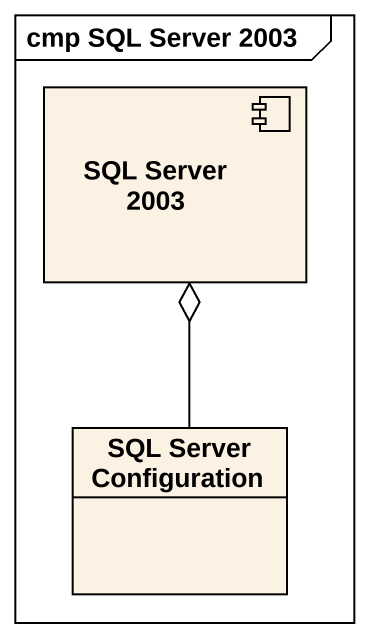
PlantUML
@startuml
mainframe cmp SQL Server 2003
allowmixing
hide circle
hide empty members
component "SQL Server 2003" as SQL_Server_2003
class "SQL Server Configuration" as SQL_Server_Configuration
SQL_Server_Configuration -up-o SQL_Server_2003
@enduml
